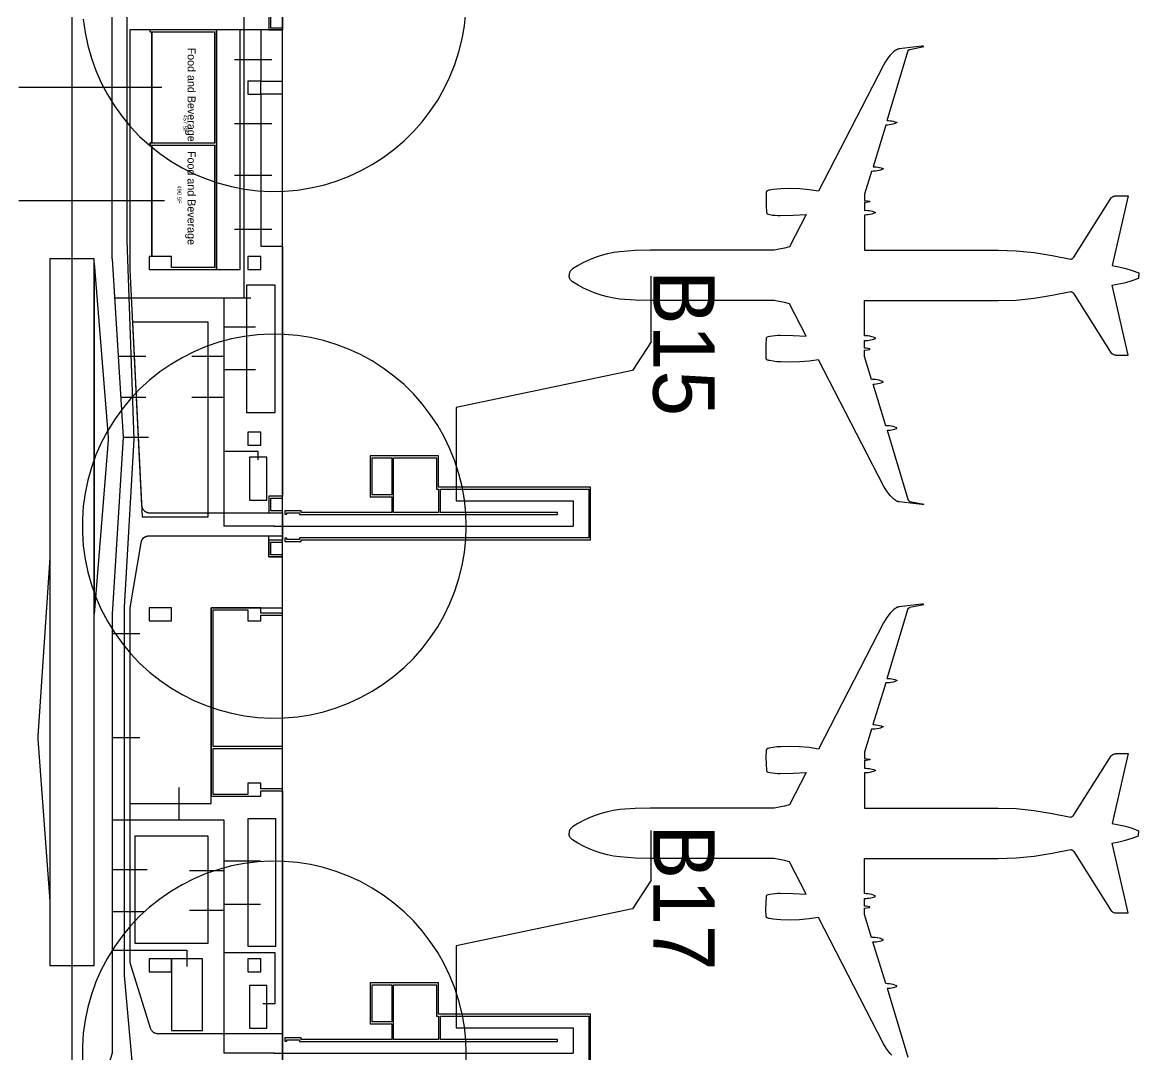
# Model space of a CAD drawing. Extents: x -127 to 299, y -292 to 314.
# Drawn here: x 192.4 to 279.6, y -90 to -9.4 of the extents above; entities that cross this region are included whole.
import ezdxf

# ---------------------------------------------------------------- set-up
doc = ezdxf.new("R2010")
doc.units = 0
for name, color, linetype in [('SS-AREA-OUTLINE', 254, 'CONTINUOUS'), ('SS-BOARDING-AREAS', 7, 'CONTINUOUS'), ('SS-BOUNDARY', 250, 'CONTINUOUS'), ('SS-CIRCULATION', 7, 'CONTINUOUS'), ('SS-FLOOR-PATTERN', 254, 'CONTINUOUS'), ('SS-GATEHOUSE', 9, 'CONTINUOUS'), ('SS-GATES', 250, 'CONTINUOUS'), ('SS-GRAPH', 7, 'CONTINUOUS'), ('SS-ISLANDS', 7, 'CONTINUOUS'), ('SS-ROOM-NUMBER', 251, 'CONTINUOUS'), ('SS-ROOM_LABELS', 7, 'CONTINUOUS'), ('SS-ROOMS', 250, 'CONTINUOUS'), ('SS-SEATING-AREAS', 250, 'CONTINUOUS'), ('SS-SMALL-PLANES', 9, 'CONTINUOUS'), ('SS-STAND-NUMBER', 7, 'CONTINUOUS'), ('SS-WALKWAYS', 251, 'CONTINUOUS'), ('SS-WANDER', 7, 'CONTINUOUS')]:
    doc.layers.add(name, color=color, linetype=linetype)

msp = doc.modelspace()

# ---------------------------------------------------------------- linework, layer by layer
at = {"layer": 'SS-AREA-OUTLINE'}
for p, q in [((202.541, -18.793), (202.541, -10.107)), ((202.541, -27.658), (202.541, -18.946))]:
    msp.add_line(p, q, dxfattribs=at)
at = {"layer": 'SS-BOARDING-AREAS'}
for points in [[(197.177, -9.117), (197.319, -10.143), (197.532, -11.156), (197.815, -12.153), (198.165, -13.127), (198.582, -14.075), (199.063, -14.992), (199.606, -15.873), (200.209, -16.715), (200.869, -17.513), (201.582, -18.264), (202.345, -18.964), (203.154, -19.61), (204.007, -20.198), (204.897, -20.726), (205.822, -21.192), (206.777, -21.592), (207.758, -21.925), (208.759, -22.191), (209.775, -22.386), (210.803, -22.511), (211.837, -22.564), (212.873, -22.547), (213.904, -22.457), (214.927, -22.297), (215.937, -22.067), (216.928, -21.767), (217.896, -21.4), (218.837, -20.967), (219.745, -20.47), (220.617, -19.911), (221.449, -19.294), (222.236, -18.621), (222.974, -17.895), (223.661, -17.12), (224.292, -16.299), (224.866, -15.437), (225.378, -14.538), (225.828, -13.605), (226.211, -12.643), (226.528, -11.657), (226.776, -10.652), (226.954, -9.631), (227.061, -8.602)], [(227.061, -90.923), (227.096, -89.888), (227.061, -88.853), (226.954, -87.823), (226.776, -86.803), (226.528, -85.798), (226.211, -84.812), (225.828, -83.85), (225.378, -82.917), (224.866, -82.017), (224.292, -81.155), (223.661, -80.335), (222.974, -79.56), (222.236, -78.834), (221.449, -78.161), (220.617, -77.543), (219.745, -76.985), (218.837, -76.488), (217.896, -76.055), (216.928, -75.688), (215.937, -75.388), (214.927, -75.158), (213.904, -74.997), (212.873, -74.908), (211.837, -74.89), (210.803, -74.944), (209.775, -75.069), (208.759, -75.264), (207.758, -75.529), (206.777, -75.863), (205.822, -76.263), (204.897, -76.729), (204.007, -77.257), (203.154, -77.845), (202.345, -78.49), (201.582, -79.19), (200.869, -79.941), (200.209, -80.74), (199.606, -81.581), (199.063, -82.463), (198.582, -83.38), (198.165, -84.328), (197.815, -85.302), (197.532, -86.298), (197.319, -87.312), (197.177, -88.337), (197.105, -89.37), (197.105, -90.406)]]:
    msp.add_lwpolyline(points, dxfattribs=at)
msp.add_lwpolyline([(227.096, -48.715), (227.061, -47.68), (226.954, -46.65), (226.776, -45.63), (226.528, -44.624), (226.211, -43.638), (225.828, -42.677), (225.378, -41.744), (224.866, -40.844), (224.292, -39.982), (223.661, -39.161), (222.974, -38.386), (222.236, -37.66), (221.449, -36.987), (220.617, -36.37), (219.745, -35.811), (218.837, -35.314), (217.896, -34.881), (216.928, -34.514), (215.937, -34.215), (214.927, -33.984), (213.904, -33.824), (212.873, -33.735), (211.837, -33.717), (210.803, -33.77), (209.775, -33.895), (208.759, -34.091), (207.758, -34.356), (206.777, -34.689), (205.822, -35.09), (204.897, -35.555), (204.007, -36.083), (203.154, -36.671), (202.345, -37.317), (201.582, -38.017), (200.869, -38.768), (200.209, -39.566), (199.606, -40.408), (199.063, -41.29), (198.582, -42.206), (198.165, -43.154), (197.815, -44.129), (197.532, -45.125), (197.319, -46.138), (197.177, -47.164), (197.105, -48.197), (197.105, -49.232), (197.177, -50.265), (197.319, -51.291), (197.532, -52.304), (197.815, -53.301), (198.165, -54.275), (198.582, -55.223), (199.063, -56.14), (199.606, -57.021), (200.209, -57.863), (200.869, -58.661), (201.582, -59.412), (202.345, -60.112), (203.154, -60.758), (204.007, -61.346), (204.897, -61.874), (205.822, -62.34), (206.777, -62.74), (207.758, -63.073), (208.759, -63.339), (209.775, -63.534), (210.803, -63.659), (211.837, -63.712), (212.873, -63.695), (213.904, -63.605), (214.927, -63.445), (215.937, -63.215), (216.928, -62.915), (217.896, -62.548), (218.837, -62.115), (219.745, -61.618), (220.617, -61.059), (221.449, -60.442), (222.236, -59.769), (222.974, -59.043), (223.661, -58.268), (224.292, -57.447), (224.866, -56.585), (225.378, -55.686), (225.828, -54.753), (226.211, -53.791), (226.528, -52.805), (226.776, -51.8), (226.954, -50.779), (227.061, -49.75)], close=True, dxfattribs=at)
at = {"layer": 'SS-BOUNDARY'}
msp.add_lwpolyline([(212.736, -208.862), (212.742, 117.558), (125.455, 204.845), (125.455, 307.924), (71.356, 313.844), (66.696, 289.583), (58.131, 266.214), (45.917, 244.529), (30.374, 225.09), (11.906, 208.405)], dxfattribs=at)
at = {"layer": 'SS-CIRCULATION'}
for points in [[(211.671, -8.659), (211.671, -9.954), (211.037, -9.954), (211.037, -13.942), (210.021, -13.942), (210.021, -14.958), (211.037, -14.958), (211.037, -26.853), (212.739, -26.853), (212.739, -46.378), (211.671, -46.378), (211.671, -47.673), (212.739, -47.673), (212.739, -49.807), (211.671, -49.807), (211.671, -49.502), (202.28, -49.502), (202.12, -49.524), (202.011, -49.565), (201.918, -49.621), (201.839, -49.692), (201.761, -49.793), (201.703, -49.917), (201.68, -50.009), (200.813, -55.09), (200.813, -70.378), (207.176, -70.378), (207.176, -69.822), (211.037, -69.822), (211.037, -69.39), (212.739, -69.39), (212.738, -96.67)], [(207.583, -9.954), (202.388, -9.954), (202.388, -10.107), (202.541, -10.107), (202.541, -18.793), (202.535, -18.79), (202.53, -18.786), (202.524, -18.783), (202.518, -18.781), (202.511, -18.779), (202.505, -18.777), (202.499, -18.776), (202.492, -18.775), (202.486, -18.774), (202.479, -18.775), (202.472, -18.775), (202.466, -18.776), (202.459, -18.778), (202.453, -18.779), (202.447, -18.782), (202.441, -18.784), (202.435, -18.788), (202.43, -18.791), (202.424, -18.795), (202.419, -18.799), (202.415, -18.804), (202.41, -18.809), (202.406, -18.814), (202.403, -18.82), (202.399, -18.825), (202.396, -18.831), (202.394, -18.837), (202.392, -18.844), (202.39, -18.85), (202.389, -18.857), (202.389, -18.863), (202.388, -18.87), (202.389, -18.876), (202.389, -18.883), (202.39, -18.889), (202.392, -18.896), (202.394, -18.902), (202.396, -18.908), (202.399, -18.914), (202.403, -18.92), (202.406, -18.925), (202.41, -18.93), (202.415, -18.935), (202.419, -18.94), (202.424, -18.944), (202.43, -18.948), (202.435, -18.952), (202.441, -18.955), (202.447, -18.958), (202.453, -18.96), (202.459, -18.962), (202.466, -18.963), (202.472, -18.964), (202.479, -18.965), (202.486, -18.965), (202.492, -18.965), (202.499, -18.964), (202.505, -18.962), (202.511, -18.961), (202.518, -18.959), (202.524, -18.956), (202.53, -18.953), (202.535, -18.95), (202.541, -18.946), (202.541, -27.658), (202.337, -27.658), (202.337, -28.674), (207.583, -28.674)], [(207.583, -28.674), (209.437, -28.674), (209.437, -9.954), (207.583, -9.954)], [(204.065, -82.522), (202.337, -82.522), (202.337, -83.538), (204.065, -83.538)], [(204.065, -83.538), (204.065, -88.128), (206.491, -88.128), (206.491, -82.522), (204.065, -82.522)]]:
    msp.add_lwpolyline(points, dxfattribs=at)
for points in [[(210.021, -27.658), (210.021, -28.674), (211.037, -28.674), (211.037, -27.658)], [(209.936, -39.841), (212.18, -39.841), (212.18, -29.901), (209.936, -29.901)], [(201.781, -47.978), (206.924, -47.978), (206.924, -32.78), (201.019, -32.78)], [(210.021, -41.374), (210.021, -42.39), (211.037, -42.39), (211.037, -41.374)], [(210.153, -46.678), (211.515, -46.678), (211.515, -43.335), (210.153, -43.335)], [(210.04, -81.52), (212.232, -81.52), (212.232, -71.58), (210.04, -71.58)], [(201.193, -81.298), (206.924, -81.298), (206.924, -72.93), (201.193, -72.93)], [(210.021, -82.522), (210.021, -83.538), (211.037, -83.538), (211.037, -82.522)], [(210.153, -87.934), (211.515, -87.934), (211.515, -84.591), (210.153, -84.591)]]:
    msp.add_lwpolyline(points, close=True, dxfattribs=at)
at = {"layer": 'SS-FLOOR-PATTERN'}
for p, q in [((200.813, -9.954), (200.813, -28.674)), ((198.032, -28.166), (198.032, -55.598)), ((194.566, -51.193), (194.566, -78.002)), ((200.813, -55.09), (200.813, -82.804))]:
    msp.add_line(p, q, dxfattribs=at)
for points in [[(212.739, -6.525), (212.739, -9.954), (200.813, -9.954), (200.813, -28.674), (201.737, -47.094), (201.741, -47.136), (201.747, -47.178), (201.756, -47.219), (201.768, -47.259), (201.783, -47.299), (201.801, -47.337), (201.821, -47.374), (201.844, -47.409), (201.869, -47.443), (201.896, -47.475), (201.926, -47.505), (201.957, -47.533), (201.991, -47.559), (202.026, -47.582), (202.062, -47.603), (202.1, -47.622), (202.139, -47.637), (202.179, -47.65), (202.22, -47.66), (202.262, -47.667), (202.304, -47.672), (202.346, -47.673), (212.739, -47.673), (212.739, -49.502), (202.28, -49.502), (202.24, -49.503), (202.199, -49.507), (202.159, -49.514), (202.12, -49.524), (202.081, -49.536), (202.043, -49.55), (202.006, -49.567), (201.97, -49.587), (201.936, -49.609), (201.903, -49.633), (201.872, -49.659), (201.843, -49.687), (201.815, -49.718), (201.79, -49.749), (201.767, -49.783), (201.746, -49.818), (201.728, -49.854), (201.712, -49.892), (201.699, -49.93), (201.688, -49.969), (201.68, -50.009), (200.813, -55.09), (200.813, -82.804), (202.407, -87.918), (202.421, -87.957), (202.437, -87.994), (202.455, -88.031), (202.476, -88.066), (202.499, -88.099), (202.524, -88.131), (202.551, -88.161), (202.581, -88.189), (202.612, -88.216), (202.645, -88.24), (202.679, -88.262), (202.715, -88.281), (202.751, -88.298), (202.789, -88.313), (202.828, -88.325), (202.868, -88.334), (202.908, -88.341), (202.949, -88.345), (202.989, -88.347), (212.739, -88.347)], [(198.032, -28.166), (199.122, -41.76), (199.127, -41.841), (199.127, -41.923), (199.122, -42.004), (198.032, -55.598)], [(194.566, -51.193), (193.621, -65.13), (193.617, -65.203), (193.618, -65.275), (193.621, -65.347), (194.566, -78.002)], [(200.813, -82.804), (202.407, -87.918), (202.421, -87.957), (202.437, -87.994), (202.455, -88.031), (202.476, -88.066), (202.499, -88.099), (202.524, -88.131), (202.551, -88.161), (202.581, -88.189), (202.612, -88.216), (202.645, -88.24), (202.679, -88.262), (202.715, -88.281), (202.751, -88.298), (202.789, -88.313), (202.828, -88.325), (202.868, -88.334), (202.908, -88.341), (202.949, -88.345), (202.989, -88.347), (212.739, -88.347)]]:
    msp.add_lwpolyline(points, dxfattribs=at)
for points in [[(210.021, -13.942), (210.021, -14.958), (211.037, -14.958), (211.037, -13.942)], [(210.021, -27.658), (210.021, -28.674), (211.037, -28.674), (211.037, -27.658)], [(210.021, -41.374), (210.021, -42.39), (211.037, -42.39), (211.037, -41.374)]]:
    msp.add_lwpolyline(points, close=True, dxfattribs=at)
at = {"layer": 'SS-GATEHOUSE'}
for points in [[(225.083, -45.819), (236.666, -45.819), (236.666, -49.629), (214.059, -49.629), (214.059, -49.756), (213.069, -49.756), (213.069, -49.654), (212.916, -49.654), (212.916, -49.908), (214.212, -49.908), (214.212, -49.781), (236.818, -49.781), (236.818, -45.667), (224.931, -45.667), (224.931, -43.228), (219.597, -43.228), (219.597, -46.429), (221.273, -46.429), (221.273, -47.648), (214.212, -47.648), (214.212, -47.521), (212.916, -47.521), (212.916, -47.775), (213.069, -47.775), (213.069, -47.673), (214.059, -47.673), (214.059, -47.8), (234.227, -47.8), (234.227, -47.648), (225.083, -47.648)], [(219.749, -43.381), (221.273, -43.381), (221.273, -46.276), (219.749, -46.276)], [(224.931, -47.648), (221.426, -47.648), (221.426, -43.381), (224.778, -43.381), (224.778, -45.819), (224.931, -45.819)], [(219.749, -84.554), (221.273, -84.554), (221.273, -87.45), (219.749, -87.45)], [(224.931, -88.821), (221.426, -88.821), (221.426, -84.554), (224.778, -84.554), (224.778, -86.992), (224.931, -86.992)]]:
    msp.add_lwpolyline(points, close=True, dxfattribs=at)
msp.add_lwpolyline([(236.818, -90.955), (236.818, -86.84), (224.931, -86.84), (224.931, -84.402), (219.597, -84.402), (219.597, -87.602), (221.273, -87.602), (221.273, -88.821), (214.212, -88.821), (214.212, -88.694), (212.916, -88.694), (212.916, -88.948), (213.069, -88.948), (213.069, -88.847), (214.059, -88.847), (214.059, -88.974), (234.227, -88.974), (234.227, -88.821), (225.083, -88.821), (225.083, -86.992), (236.666, -86.992), (236.666, -90.802)], dxfattribs=at)
at = {"layer": 'SS-GATES'}
for p in [(212.096, -48.715), (212.096, -89.888)]:
    msp.add_point(p, dxfattribs=at)
at = {"layer": 'SS-GRAPH'}
for p, q in [((196.299, -99.959), (196.299, 80.932)), ((199.423, -27.836), (199.423, 27.206)), ((209.729, -7.567), (209.729, -30.909)), ((208.997, -12.264), (211.903, -12.264)), ((203.308, -14.45), (192.152, -14.45)), ((208.997, -17.261), (211.903, -17.261)), ((208.997, -21.298), (211.903, -21.298)), ((203.534, -23.302), (192.152, -23.302)), ((208.997, -25.52), (211.903, -25.52)), ((199.423, -27.836), (200.296, -41.76)), ((241.548, -34.314), (241.548, -29.187)), ((210.27, -30.909), (199.616, -30.909)), ((208.148, -30.909), (208.148, -48.715)), ((208.148, -33.134), (210.625, -33.134)), ((241.548, -34.314), (240.088, -36.555)), ((199.899, -35.432), (202.074, -35.432)), ((205.671, -35.432), (208.148, -35.432)), ((208.148, -36.473), (210.625, -36.473)), ((240.088, -36.555), (226.314, -39.458)), ((200.101, -38.644), (202.074, -38.644)), ((205.671, -38.644), (208.148, -38.644)), ((226.314, -39.458), (226.302, -46.733)), ((200.296, -41.76), (199.423, -55.598)), ((200.296, -41.76), (202.27, -41.76)), ((210.834, -42.895), (208.148, -42.895)), ((210.834, -43.544), (210.834, -42.895)), ((226.302, -46.733), (235.446, -46.733)), ((235.446, -46.733), (235.446, -48.715)), ((212.096, -48.715), (208.148, -48.715)), ((212.096, -48.715), (235.446, -48.715)), ((199.423, -55.598), (199.423, -89.888)), ((199.423, -57.092), (201.598, -57.092)), ((199.423, -65.237), (201.598, -65.237)), ((204.672, -71.654), (204.672, -69.127)), ((199.423, -71.654), (208.148, -71.654)), ((208.148, -71.654), (208.148, -89.888)), ((241.548, -76.362), (241.548, -72.504)), ((208.148, -74.87), (211.011, -74.87)), ((199.423, -75.527), (202.176, -75.527)), ((208.148, -75.656), (205.477, -75.656)), ((241.548, -76.362), (240.088, -78.602)), ((208.148, -78.239), (211.011, -78.239)), ((199.423, -78.813), (201.957, -78.813)), ((208.148, -78.749), (205.477, -78.749)), ((240.088, -78.602), (226.313, -81.505)), ((199.423, -81.839), (205.278, -81.839)), ((205.278, -81.839), (205.278, -83.112)), ((226.313, -81.505), (226.302, -87.907)), ((208.148, -82.015), (212.145, -82.015)), ((212.145, -82.015), (212.145, -86.039)), ((212.145, -86.039), (211.215, -86.039)), ((226.302, -87.907), (235.446, -87.907)), ((235.446, -87.907), (235.446, -89.888)), ((199.423, -89.888), (196.299, -99.959)), ((212.096, -89.888), (208.148, -89.888)), ((212.096, -89.888), (235.446, -89.888))]:
    msp.add_line(p, q, dxfattribs=at)
at = {"layer": 'SS-ISLANDS'}
for points in [[(211.671, -8.659), (211.671, -9.954), (212.739, -9.954), (212.739, -9.802), (211.824, -9.802), (211.824, -8.811), (212.739, -8.811), (212.739, -8.659)], [(204.065, -27.658), (202.337, -27.658), (202.337, -28.674), (207.583, -28.674), (207.583, -9.954), (202.388, -9.954), (202.388, -10.107), (207.43, -10.107), (207.43, -18.793), (202.388, -18.793), (202.388, -18.946), (207.43, -18.946), (207.43, -28.522), (204.065, -28.522)], [(210.021, -13.942), (210.021, -14.958), (211.037, -14.958), (211.037, -13.942)], [(210.021, -27.658), (210.021, -28.674), (211.037, -28.674), (211.037, -27.658)], [(210.021, -41.374), (210.021, -42.39), (211.037, -42.39), (211.037, -41.374)], [(211.671, -46.378), (211.671, -47.673), (212.739, -47.673), (212.739, -47.521), (211.824, -47.521), (211.824, -46.53), (212.739, -46.53), (212.739, -46.378)], [(211.671, -49.807), (211.671, -51.102), (212.739, -51.102), (212.739, -50.95), (211.824, -50.95), (211.824, -49.959), (212.739, -49.959), (212.739, -49.807)], [(202.337, -55.09), (202.337, -56.106), (204.065, -56.106), (204.065, -55.09)], [(210.021, -55.242), (210.021, -56.106), (211.037, -56.106), (211.037, -55.674), (212.739, -55.674), (212.739, -55.522), (211.037, -55.522), (211.037, -55.09), (207.176, -55.09), (207.176, -69.822), (211.037, -69.822), (211.037, -69.39), (212.739, -69.39), (212.739, -69.238), (211.037, -69.238), (211.037, -68.806), (210.021, -68.806), (210.021, -69.67), (207.329, -69.67), (207.329, -66.094), (212.739, -66.094), (212.739, -65.941), (207.329, -65.941), (207.329, -55.242)], [(202.337, -82.522), (202.337, -83.538), (204.065, -83.538), (204.065, -82.522)], [(210.021, -82.522), (210.021, -83.538), (211.037, -83.538), (211.037, -82.522)]]:
    msp.add_lwpolyline(points, close=True, dxfattribs=at)
at = {"layer": 'SS-ROOMS'}
for points in [[(202.541, -18.793), (202.541, -10.107), (207.43, -10.107), (207.43, -18.793)], [(207.43, -28.522), (204.065, -28.522), (204.065, -27.658), (202.541, -27.658), (202.541, -18.946), (207.43, -18.946)]]:
    msp.add_lwpolyline(points, close=True, dxfattribs=at)
at = {"layer": 'SS-SEATING-AREAS'}
for points in [[(207.583, -28.674), (209.437, -28.674), (209.437, -9.954), (207.583, -9.954)], [(211.037, -13.942), (212.739, -13.942), (212.739, -9.954), (211.037, -9.954)], [(211.037, -26.853), (212.739, -26.853), (212.739, -14.958), (211.037, -14.958)], [(209.936, -39.841), (212.18, -39.841), (212.18, -29.901), (209.936, -29.901)], [(201.781, -47.978), (206.924, -47.978), (206.924, -32.78), (201.019, -32.78)], [(210.153, -46.678), (211.515, -46.678), (211.515, -43.335), (210.153, -43.335)], [(207.176, -70.378), (207.176, -55.09), (212.739, -55.09), (212.739, -51.102), (211.671, -51.102), (211.671, -49.502), (202.28, -49.502), (202.12, -49.524), (202.011, -49.565), (201.918, -49.621), (201.839, -49.692), (201.761, -49.793), (201.703, -49.917), (201.68, -50.009), (200.813, -55.09), (200.813, -70.378)], [(202.337, -55.09), (202.337, -56.106), (204.065, -56.106), (204.065, -55.09)], [(210.04, -81.52), (212.232, -81.52), (212.232, -71.58), (210.04, -71.58)], [(201.193, -81.298), (206.924, -81.298), (206.924, -72.93), (201.193, -72.93)], [(204.065, -88.128), (206.491, -88.128), (206.491, -82.522), (204.065, -82.522)], [(210.153, -87.934), (211.515, -87.934), (211.515, -84.591), (210.153, -84.591)]]:
    msp.add_lwpolyline(points, close=True, dxfattribs=at)
at = {"layer": 'SS-SMALL-PLANES'}
for points in [[(259.985, -17.029), (261.593, -11.649), (261.599, -11.631), (261.606, -11.614), (261.614, -11.597), (261.623, -11.581), (261.634, -11.566), (261.645, -11.551), (261.658, -11.538), (261.671, -11.525), (261.685, -11.512), (261.7, -11.501), (261.715, -11.491), (261.732, -11.482), (261.749, -11.475), (261.766, -11.468), (262.848, -11.241), (262.766, -11.23), (262.683, -11.226), (260.923, -11.435), (260.882, -11.441), (260.842, -11.45), (260.803, -11.462), (260.765, -11.476), (260.727, -11.493), (260.691, -11.512), (260.656, -11.534), (260.623, -11.558), (260.486, -11.673), (260.356, -11.795), (260.233, -11.925), (260.119, -12.062), (259.968, -12.265), (259.83, -12.475), (259.703, -12.692), (254.615, -22.54), (253.885, -22.434), (253.15, -22.369), (252.412, -22.347), (251.675, -22.366)], [(259.984, -17.029), (260.102, -17.031), (260.22, -17.04), (260.337, -17.055), (260.453, -17.077), (260.591, -17.119), (260.726, -17.169), (260.727, -17.17), (260.729, -17.17), (260.73, -17.171), (260.732, -17.171), (260.733, -17.172), (260.735, -17.173), (260.736, -17.174), (260.737, -17.175), (260.738, -17.176), (260.739, -17.177), (260.74, -17.179), (260.741, -17.18), (260.742, -17.181), (260.743, -17.183), (260.743, -17.184), (260.744, -17.186), (260.744, -17.187), (260.744, -17.189), (260.745, -17.191), (260.745, -17.192), (260.745, -17.194), (260.744, -17.195), (260.744, -17.197), (260.744, -17.199), (260.743, -17.2), (260.743, -17.202), (260.742, -17.203), (260.741, -17.205), (260.74, -17.206), (260.739, -17.207), (260.738, -17.208), (260.737, -17.209), (260.736, -17.211), (260.735, -17.212), (260.733, -17.212), (260.732, -17.213), (260.73, -17.214), (260.729, -17.214), (260.727, -17.215), (260.726, -17.215), (260.591, -17.268), (260.454, -17.314), (260.311, -17.345), (260.167, -17.367), (260.022, -17.379), (259.877, -17.383), (258.881, -20.635), (259.009, -20.638), (259.137, -20.648), (259.263, -20.667), (259.388, -20.693), (259.512, -20.727), (259.658, -20.781), (259.66, -20.782), (259.661, -20.783), (259.662, -20.784), (259.664, -20.785), (259.665, -20.786), (259.666, -20.787), (259.667, -20.788), (259.668, -20.789), (259.669, -20.791), (259.669, -20.792), (259.67, -20.793), (259.671, -20.795), (259.671, -20.796), (259.671, -20.798), (259.671, -20.8), (259.672, -20.801), (259.672, -20.803), (259.671, -20.804), (259.671, -20.806), (259.671, -20.807), (259.671, -20.809), (259.67, -20.81), (259.669, -20.812), (259.669, -20.813), (259.668, -20.815), (259.667, -20.816), (259.666, -20.817), (259.665, -20.818), (259.664, -20.819), (259.662, -20.82), (259.661, -20.821), (259.66, -20.822), (259.658, -20.823), (259.558, -20.864), (259.455, -20.9), (259.351, -20.931), (259.208, -20.961), (259.063, -20.982), (258.916, -20.995), (258.77, -21), (258.221, -22.792), (258.221, -23.288), (258.412, -23.307), (258.602, -23.333), (258.604, -23.334), (258.606, -23.334), (258.608, -23.335), (258.61, -23.335), (258.612, -23.336), (258.614, -23.337), (258.615, -23.338), (258.617, -23.34), (258.619, -23.341), (258.62, -23.342), (258.621, -23.344), (258.623, -23.346), (258.624, -23.347), (258.625, -23.349), (258.626, -23.351), (258.627, -23.353), (258.627, -23.355), (258.628, -23.357), (258.628, -23.359), (258.628, -23.361), (258.628, -23.363), (258.628, -23.365), (258.628, -23.367), (258.628, -23.37), (258.627, -23.372), (258.627, -23.374), (258.626, -23.376), (258.625, -23.377), (258.624, -23.379), (258.623, -23.381), (258.622, -23.383), (258.62, -23.384), (258.619, -23.386), (258.617, -23.387), (258.616, -23.388), (258.614, -23.39), (258.612, -23.391), (258.61, -23.391), (258.608, -23.392), (258.606, -23.393), (258.604, -23.393), (258.477, -23.416), (258.35, -23.432), (258.221, -23.441), (258.221, -24.046), (258.343, -24.044), (258.464, -24.05), (258.584, -24.064), (258.704, -24.085), (258.822, -24.113), (258.938, -24.149), (259.051, -24.192), (259.052, -24.193), (259.054, -24.194), (259.055, -24.195), (259.057, -24.196), (259.058, -24.198), (259.059, -24.199), (259.06, -24.201), (259.061, -24.202), (259.062, -24.204), (259.063, -24.205), (259.064, -24.207), (259.064, -24.209), (259.065, -24.21), (259.065, -24.212), (259.065, -24.214), (259.065, -24.216), (259.065, -24.218), (259.065, -24.219), (259.065, -24.221), (259.064, -24.223), (259.064, -24.225), (259.063, -24.226), (259.062, -24.228), (259.061, -24.23), (259.06, -24.231), (259.059, -24.233), (259.058, -24.234), (259.057, -24.235), (259.055, -24.236), (259.054, -24.237), (259.052, -24.238), (259.051, -24.239), (258.919, -24.292), (258.783, -24.335), (258.645, -24.368), (258.505, -24.393), (258.363, -24.408), (258.221, -24.413), (258.221, -27.151), (268.652, -27.151), (270.069, -27.2), (271.479, -27.344), (272.877, -27.582), (274.34, -27.854), (274.364, -27.849), (274.387, -27.842), (274.41, -27.833), (274.432, -27.822), (274.453, -27.811), (274.473, -27.797), (274.493, -27.783), (274.512, -27.767), (274.529, -27.75), (274.545, -27.732), (274.56, -27.713), (274.574, -27.693), (277.495, -23.062), (277.526, -23.036), (277.559, -23.011), (277.593, -22.989), (277.629, -22.969), (277.666, -22.952), (277.704, -22.937), (277.743, -22.925), (277.783, -22.915), (277.823, -22.908), (277.863, -22.904), (277.904, -22.903), (278.825, -22.901), (277.572, -28.359), (278.1, -28.454), (278.622, -28.579), (279.135, -28.735), (279.638, -28.921), (279.638, -29.126)], [(251.675, -22.366), (251.375, -22.381), (251.076, -22.415), (250.781, -22.469), (250.734, -22.48), (250.687, -22.494), (250.641, -22.511), (250.597, -22.53), (250.59, -22.535), (250.583, -22.541), (250.577, -22.547), (250.572, -22.554), (250.566, -22.561), (250.562, -22.568), (250.558, -22.576), (250.554, -22.584), (250.551, -22.592), (250.549, -22.6), (250.547, -22.609), (250.545, -22.617), (250.545, -22.626), (250.544, -22.635), (250.545, -22.643), (250.522, -23.165), (250.529, -23.688), (250.568, -24.209), (250.568, -24.218), (250.569, -24.226), (250.57, -24.235), (250.571, -24.243), (250.573, -24.252), (250.576, -24.26), (250.579, -24.268), (250.583, -24.276), (250.588, -24.283), (250.592, -24.29), (250.598, -24.297), (250.604, -24.304), (250.61, -24.31), (250.616, -24.315), (250.623, -24.32), (250.823, -24.37), (251.024, -24.409), (251.228, -24.435), (251.433, -24.45), (251.638, -24.452), (252.651, -24.433), (253.663, -24.374), (252.355, -26.897), (251.96, -27.004), (251.561, -27.089), (251.157, -27.151), (241.48, -27.151), (240.294, -27.183), (239.111, -27.279), (238.618, -27.347), (238.131, -27.446), (237.65, -27.575), (237.178, -27.733), (236.717, -27.919), (236.268, -28.131), (235.831, -28.365), (235.406, -28.62), (235.373, -28.642), (235.342, -28.666), (235.313, -28.693), (235.286, -28.721), (235.261, -28.751), (235.237, -28.782), (235.216, -28.815), (235.197, -28.85), (235.181, -28.886), (235.167, -28.922), (235.155, -28.96), (235.146, -28.998), (235.139, -29.04), (235.134, -29.083), (235.13, -29.126)], [(251.675, -35.885), (251.375, -35.871), (251.076, -35.837), (250.781, -35.783), (250.734, -35.772), (250.687, -35.758), (250.641, -35.741), (250.597, -35.722), (250.59, -35.716), (250.583, -35.711), (250.577, -35.704), (250.572, -35.698), (250.566, -35.691), (250.562, -35.684), (250.558, -35.676), (250.554, -35.668), (250.551, -35.66), (250.549, -35.652), (250.547, -35.643), (250.545, -35.635), (250.545, -35.626), (250.544, -35.617), (250.545, -35.609), (250.522, -35.087), (250.529, -34.564), (250.568, -34.043), (250.568, -34.034), (250.569, -34.026), (250.57, -34.017), (250.571, -34.009), (250.573, -34), (250.576, -33.992), (250.579, -33.984), (250.583, -33.976), (250.588, -33.969), (250.592, -33.961), (250.598, -33.955), (250.604, -33.948), (250.61, -33.942), (250.616, -33.937), (250.623, -33.931), (250.823, -33.882), (251.024, -33.843), (251.228, -33.817), (251.433, -33.802), (251.638, -33.8), (252.651, -33.819), (253.663, -33.877), (252.355, -31.355), (251.96, -31.248), (251.561, -31.163), (251.157, -31.101), (241.48, -31.101), (240.294, -31.069), (239.111, -30.973), (238.618, -30.905), (238.131, -30.806), (237.65, -30.677), (237.178, -30.519), (236.717, -30.333), (236.268, -30.121), (235.831, -29.887), (235.406, -29.632), (235.373, -29.61), (235.342, -29.586), (235.313, -29.559), (235.286, -29.531), (235.261, -29.501), (235.237, -29.47), (235.216, -29.436), (235.197, -29.402), (235.181, -29.366), (235.167, -29.33), (235.155, -29.292), (235.146, -29.254), (235.139, -29.212), (235.134, -29.169), (235.13, -29.126)], [(259.984, -41.223), (260.102, -41.221), (260.22, -41.212), (260.337, -41.197), (260.453, -41.175), (260.591, -41.133), (260.726, -41.083), (260.727, -41.082), (260.729, -41.082), (260.73, -41.081), (260.732, -41.081), (260.733, -41.08), (260.735, -41.079), (260.736, -41.078), (260.737, -41.077), (260.738, -41.076), (260.739, -41.075), (260.74, -41.073), (260.741, -41.072), (260.742, -41.07), (260.743, -41.069), (260.743, -41.068), (260.744, -41.066), (260.744, -41.064), (260.744, -41.063), (260.745, -41.061), (260.745, -41.06), (260.745, -41.058), (260.744, -41.056), (260.744, -41.055), (260.744, -41.053), (260.743, -41.052), (260.743, -41.05), (260.742, -41.049), (260.741, -41.047), (260.74, -41.046), (260.739, -41.045), (260.738, -41.044), (260.737, -41.042), (260.736, -41.041), (260.735, -41.04), (260.733, -41.04), (260.732, -41.039), (260.73, -41.038), (260.729, -41.037), (260.727, -41.037), (260.726, -41.037), (260.591, -40.984), (260.454, -40.938), (260.311, -40.907), (260.167, -40.885), (260.022, -40.873), (259.877, -40.869), (258.881, -37.617), (259.009, -37.614), (259.137, -37.603), (259.263, -37.585), (259.388, -37.559), (259.512, -37.525), (259.658, -37.471), (259.66, -37.47), (259.661, -37.469), (259.662, -37.468), (259.664, -37.467), (259.665, -37.466), (259.666, -37.465), (259.667, -37.464), (259.668, -37.463), (259.669, -37.461), (259.669, -37.46), (259.67, -37.458), (259.671, -37.457), (259.671, -37.455), (259.671, -37.454), (259.671, -37.452), (259.672, -37.451), (259.672, -37.449), (259.671, -37.448), (259.671, -37.446), (259.671, -37.444), (259.671, -37.443), (259.67, -37.441), (259.669, -37.44), (259.669, -37.439), (259.668, -37.437), (259.667, -37.436), (259.666, -37.435), (259.665, -37.434), (259.664, -37.432), (259.662, -37.432), (259.661, -37.431), (259.66, -37.43), (259.658, -37.429), (259.558, -37.388), (259.455, -37.352), (259.351, -37.321), (259.208, -37.291), (259.063, -37.27), (258.916, -37.257), (258.77, -37.252), (258.221, -35.46), (258.221, -34.964), (258.412, -34.945), (258.602, -34.919), (258.604, -34.918), (258.606, -34.918), (258.608, -34.917), (258.61, -34.916), (258.612, -34.916), (258.614, -34.915), (258.615, -34.913), (258.617, -34.912), (258.619, -34.911), (258.62, -34.909), (258.621, -34.908), (258.623, -34.906), (258.624, -34.904), (258.625, -34.903), (258.626, -34.901), (258.627, -34.899), (258.627, -34.897), (258.628, -34.895), (258.628, -34.893), (258.628, -34.891), (258.628, -34.889), (258.628, -34.887), (258.628, -34.884), (258.628, -34.882), (258.627, -34.88), (258.627, -34.878), (258.626, -34.876), (258.625, -34.874), (258.624, -34.873), (258.623, -34.871), (258.622, -34.869), (258.62, -34.868), (258.619, -34.866), (258.617, -34.865), (258.616, -34.864), (258.614, -34.862), (258.612, -34.861), (258.61, -34.86), (258.608, -34.86), (258.606, -34.859), (258.604, -34.859), (258.477, -34.836), (258.35, -34.82), (258.221, -34.811), (258.221, -34.206), (258.343, -34.208), (258.464, -34.202), (258.584, -34.188), (258.704, -34.167), (258.822, -34.139), (258.938, -34.103), (259.051, -34.06), (259.052, -34.059), (259.054, -34.058), (259.055, -34.057), (259.057, -34.055), (259.058, -34.054), (259.059, -34.053), (259.06, -34.051), (259.061, -34.05), (259.062, -34.048), (259.063, -34.047), (259.064, -34.045), (259.064, -34.043), (259.065, -34.041), (259.065, -34.04), (259.065, -34.038), (259.065, -34.036), (259.065, -34.034), (259.065, -34.032), (259.065, -34.031), (259.064, -34.029), (259.064, -34.027), (259.063, -34.026), (259.062, -34.024), (259.061, -34.022), (259.06, -34.021), (259.059, -34.019), (259.058, -34.018), (259.057, -34.017), (259.055, -34.016), (259.054, -34.014), (259.052, -34.013), (259.051, -34.013), (258.919, -33.96), (258.783, -33.917), (258.645, -33.883), (258.505, -33.859), (258.363, -33.844), (258.221, -33.839), (258.221, -31.101), (268.652, -31.101), (270.069, -31.052), (271.479, -30.908), (272.877, -30.67), (274.34, -30.397), (274.364, -30.403), (274.387, -30.41), (274.41, -30.419), (274.432, -30.43), (274.453, -30.441), (274.473, -30.454), (274.493, -30.469), (274.512, -30.485), (274.529, -30.502), (274.545, -30.52), (274.56, -30.539), (274.574, -30.559), (277.495, -35.19), (277.526, -35.216), (277.559, -35.241), (277.593, -35.263), (277.629, -35.283), (277.666, -35.3), (277.704, -35.315), (277.743, -35.327), (277.783, -35.337), (277.823, -35.344), (277.863, -35.348), (277.904, -35.349), (278.825, -35.351), (277.572, -29.893), (278.1, -29.798), (278.622, -29.673), (279.135, -29.517), (279.638, -29.331), (279.638, -29.126)], [(259.985, -41.223), (261.593, -46.603), (261.599, -46.621), (261.606, -46.638), (261.614, -46.654), (261.623, -46.671), (261.634, -46.686), (261.645, -46.701), (261.658, -46.714), (261.671, -46.727), (261.685, -46.739), (261.7, -46.75), (261.715, -46.761), (261.732, -46.769), (261.749, -46.777), (261.766, -46.784), (262.848, -47.011), (262.766, -47.021), (262.683, -47.026), (260.923, -46.817), (260.882, -46.811), (260.842, -46.802), (260.803, -46.79), (260.765, -46.776), (260.727, -46.759), (260.691, -46.74), (260.656, -46.718), (260.623, -46.694), (260.486, -46.579), (260.356, -46.457), (260.233, -46.327), (260.119, -46.189), (259.968, -45.987), (259.83, -45.777), (259.703, -45.559), (254.615, -35.712), (253.885, -35.818), (253.15, -35.883), (252.412, -35.905), (251.675, -35.885)], [(259.983, -60.615), (261.591, -55.235), (261.597, -55.218), (261.604, -55.2), (261.612, -55.184), (261.621, -55.168), (261.632, -55.152), (261.643, -55.138), (261.655, -55.124), (261.669, -55.111), (261.683, -55.099), (261.698, -55.088), (261.713, -55.078), (261.73, -55.069), (261.746, -55.061), (261.764, -55.054), (262.846, -54.827), (262.764, -54.817), (262.681, -54.812), (260.921, -55.021), (260.88, -55.027), (260.84, -55.036), (260.801, -55.048), (260.763, -55.062), (260.725, -55.079), (260.689, -55.099), (260.654, -55.121), (260.621, -55.145), (260.484, -55.259), (260.354, -55.382), (260.231, -55.512), (260.116, -55.649), (259.966, -55.851), (259.828, -56.061), (259.7, -56.279), (254.613, -66.126), (253.883, -66.02), (253.148, -65.956), (252.41, -65.933), (251.673, -65.953)], [(259.982, -60.615), (260.1, -60.618), (260.218, -60.627), (260.335, -60.642), (260.451, -60.663), (260.589, -60.706), (260.724, -60.756), (260.725, -60.756), (260.727, -60.756), (260.728, -60.757), (260.73, -60.758), (260.731, -60.759), (260.733, -60.759), (260.734, -60.76), (260.735, -60.761), (260.736, -60.763), (260.737, -60.764), (260.738, -60.765), (260.739, -60.766), (260.74, -60.768), (260.741, -60.769), (260.741, -60.771), (260.742, -60.772), (260.742, -60.774), (260.742, -60.775), (260.742, -60.777), (260.743, -60.779), (260.742, -60.78), (260.742, -60.782), (260.742, -60.783), (260.742, -60.785), (260.741, -60.787), (260.741, -60.788), (260.74, -60.79), (260.739, -60.791), (260.738, -60.792), (260.737, -60.794), (260.736, -60.795), (260.735, -60.796), (260.734, -60.797), (260.733, -60.798), (260.731, -60.799), (260.73, -60.8), (260.728, -60.8), (260.727, -60.801), (260.725, -60.801), (260.724, -60.802), (260.589, -60.855), (260.452, -60.9), (260.309, -60.931), (260.165, -60.953), (260.02, -60.966), (259.875, -60.969), (258.879, -64.222), (259.007, -64.224), (259.135, -64.235), (259.261, -64.253), (259.386, -64.279), (259.51, -64.313), (259.656, -64.368), (259.658, -64.368), (259.659, -64.369), (259.66, -64.37), (259.661, -64.371), (259.663, -64.372), (259.664, -64.373), (259.665, -64.374), (259.666, -64.376), (259.667, -64.377), (259.667, -64.378), (259.668, -64.38), (259.668, -64.381), (259.669, -64.383), (259.669, -64.384), (259.669, -64.386), (259.669, -64.388), (259.669, -64.389), (259.669, -64.391), (259.669, -64.392), (259.669, -64.394), (259.668, -64.395), (259.668, -64.397), (259.667, -64.398), (259.667, -64.4), (259.666, -64.401), (259.665, -64.402), (259.664, -64.404), (259.663, -64.405), (259.661, -64.406), (259.66, -64.407), (259.659, -64.408), (259.658, -64.409), (259.656, -64.409), (259.556, -64.45), (259.453, -64.486), (259.349, -64.517), (259.206, -64.547), (259.06, -64.568), (258.914, -64.581), (258.768, -64.586), (258.219, -66.379), (258.219, -66.874), (258.41, -66.893), (258.6, -66.92), (258.602, -66.92), (258.604, -66.92), (258.606, -66.921), (258.608, -66.922), (258.61, -66.923), (258.611, -66.924), (258.613, -66.925), (258.615, -66.926), (258.616, -66.927), (258.618, -66.929), (258.619, -66.93), (258.621, -66.932), (258.622, -66.934), (258.623, -66.936), (258.624, -66.938), (258.625, -66.939), (258.625, -66.941), (258.626, -66.943), (258.626, -66.946), (258.626, -66.948), (258.626, -66.95), (258.626, -66.952), (258.626, -66.954), (258.626, -66.956), (258.625, -66.958), (258.625, -66.96), (258.624, -66.962), (258.623, -66.964), (258.622, -66.966), (258.621, -66.967), (258.62, -66.969), (258.618, -66.971), (258.617, -66.972), (258.615, -66.974), (258.614, -66.975), (258.612, -66.976), (258.61, -66.977), (258.608, -66.978), (258.606, -66.979), (258.604, -66.979), (258.602, -66.98), (258.475, -67.002), (258.348, -67.018), (258.219, -67.027), (258.219, -67.633), (258.34, -67.631), (258.462, -67.637), (258.582, -67.65), (258.702, -67.671), (258.82, -67.7), (258.935, -67.736), (259.049, -67.779), (259.05, -67.78), (259.052, -67.781), (259.053, -67.782), (259.055, -67.783), (259.056, -67.784), (259.057, -67.785), (259.058, -67.787), (259.059, -67.788), (259.06, -67.79), (259.061, -67.792), (259.062, -67.793), (259.062, -67.795), (259.063, -67.797), (259.063, -67.799), (259.063, -67.8), (259.063, -67.802), (259.063, -67.804), (259.063, -67.806), (259.063, -67.808), (259.062, -67.809), (259.062, -67.811), (259.061, -67.813), (259.06, -67.814), (259.059, -67.816), (259.058, -67.818), (259.057, -67.819), (259.056, -67.82), (259.055, -67.822), (259.053, -67.823), (259.052, -67.824), (259.05, -67.825), (259.049, -67.826), (258.916, -67.878), (258.781, -67.921), (258.643, -67.955), (258.503, -67.979), (258.361, -67.994), (258.219, -67.999), (258.219, -70.737), (268.65, -70.737), (270.067, -70.786), (271.477, -70.93), (272.875, -71.169), (274.338, -71.441), (274.361, -71.435), (274.385, -71.428), (274.407, -71.419), (274.43, -71.409), (274.451, -71.397), (274.471, -71.384), (274.491, -71.369), (274.509, -71.354), (274.527, -71.337), (274.543, -71.318), (274.558, -71.299), (274.572, -71.279), (277.493, -66.649), (277.524, -66.622), (277.557, -66.598), (277.591, -66.575), (277.627, -66.556), (277.664, -66.538), (277.702, -66.523), (277.741, -66.511), (277.78, -66.501), (277.821, -66.495), (277.861, -66.49), (277.902, -66.489), (278.822, -66.487), (277.57, -71.946), (278.098, -72.04), (278.62, -72.166), (279.133, -72.322), (279.635, -72.508), (279.635, -72.712)], [(251.673, -65.953), (251.373, -65.967), (251.074, -66.002), (250.779, -66.056), (250.731, -66.067), (250.685, -66.081), (250.639, -66.097), (250.594, -66.117), (250.588, -66.122), (250.581, -66.128), (250.575, -66.134), (250.57, -66.14), (250.564, -66.147), (250.56, -66.155), (250.556, -66.162), (250.552, -66.17), (250.549, -66.178), (250.546, -66.187), (250.545, -66.195), (250.543, -66.204), (250.542, -66.212), (250.542, -66.221), (250.543, -66.23), (250.519, -66.752), (250.527, -67.274), (250.566, -67.795), (250.566, -67.804), (250.566, -67.813), (250.567, -67.821), (250.569, -67.83), (250.571, -67.838), (250.574, -67.846), (250.577, -67.854), (250.581, -67.862), (250.585, -67.87), (250.59, -67.877), (250.596, -67.884), (250.601, -67.89), (250.608, -67.896), (250.614, -67.902), (250.621, -67.907), (250.821, -67.957), (251.022, -67.995), (251.226, -68.021), (251.431, -68.036), (251.636, -68.039), (252.649, -68.019), (253.661, -67.961), (252.352, -70.483), (251.958, -70.59), (251.559, -70.675), (251.155, -70.737), (241.478, -70.737), (240.292, -70.769), (239.109, -70.865), (238.616, -70.934), (238.128, -71.032), (237.648, -71.161), (237.176, -71.319), (236.715, -71.506), (236.266, -71.717), (235.829, -71.951), (235.404, -72.206), (235.371, -72.228), (235.34, -72.253), (235.311, -72.279), (235.284, -72.307), (235.259, -72.337), (235.235, -72.369), (235.214, -72.402), (235.195, -72.436), (235.179, -72.472), (235.165, -72.509), (235.153, -72.546), (235.144, -72.584), (235.137, -72.627), (235.131, -72.669), (235.128, -72.712)], [(251.673, -79.472), (251.373, -79.457), (251.074, -79.423), (250.779, -79.369), (250.731, -79.358), (250.685, -79.344), (250.639, -79.328), (250.594, -79.308), (250.588, -79.303), (250.581, -79.297), (250.575, -79.291), (250.57, -79.284), (250.564, -79.277), (250.56, -79.27), (250.556, -79.262), (250.552, -79.254), (250.549, -79.246), (250.546, -79.238), (250.545, -79.23), (250.543, -79.221), (250.542, -79.212), (250.542, -79.204), (250.543, -79.195), (250.519, -78.673), (250.527, -78.15), (250.566, -77.629), (250.566, -77.621), (250.566, -77.612), (250.567, -77.603), (250.569, -77.595), (250.571, -77.587), (250.574, -77.578), (250.577, -77.57), (250.581, -77.563), (250.585, -77.555), (250.59, -77.548), (250.596, -77.541), (250.601, -77.535), (250.608, -77.529), (250.614, -77.523), (250.621, -77.518), (250.821, -77.468), (251.022, -77.43), (251.226, -77.403), (251.431, -77.389), (251.636, -77.386), (252.649, -77.406), (253.661, -77.464), (252.352, -74.942), (251.958, -74.834), (251.559, -74.75), (251.155, -74.687), (241.478, -74.687), (240.292, -74.655), (239.109, -74.56), (238.616, -74.491), (238.128, -74.392), (237.648, -74.264), (237.176, -74.106), (236.715, -73.919), (236.266, -73.707), (235.829, -73.474), (235.404, -73.219), (235.371, -73.196), (235.34, -73.172), (235.311, -73.146), (235.284, -73.118), (235.259, -73.088), (235.235, -73.056), (235.214, -73.023), (235.195, -72.988), (235.179, -72.953), (235.165, -72.916), (235.153, -72.879), (235.144, -72.84), (235.137, -72.798), (235.131, -72.755), (235.128, -72.712)], [(259.982, -84.81), (260.1, -84.807), (260.218, -84.798), (260.335, -84.783), (260.451, -84.762), (260.589, -84.719), (260.724, -84.669), (260.725, -84.669), (260.727, -84.668), (260.728, -84.668), (260.73, -84.667), (260.731, -84.666), (260.733, -84.665), (260.734, -84.664), (260.735, -84.663), (260.736, -84.662), (260.737, -84.661), (260.738, -84.66), (260.739, -84.658), (260.74, -84.657), (260.741, -84.655), (260.741, -84.654), (260.742, -84.652), (260.742, -84.651), (260.742, -84.649), (260.742, -84.648), (260.743, -84.646), (260.742, -84.644), (260.742, -84.643), (260.742, -84.641), (260.742, -84.64), (260.741, -84.638), (260.741, -84.637), (260.74, -84.635), (260.739, -84.634), (260.738, -84.632), (260.737, -84.631), (260.736, -84.63), (260.735, -84.629), (260.734, -84.628), (260.733, -84.627), (260.731, -84.626), (260.73, -84.625), (260.728, -84.624), (260.727, -84.624), (260.725, -84.623), (260.724, -84.623), (260.589, -84.57), (260.452, -84.525), (260.309, -84.494), (260.165, -84.472), (260.02, -84.459), (259.875, -84.456), (258.879, -81.203), (259.007, -81.2), (259.135, -81.19), (259.261, -81.171), (259.386, -81.145), (259.51, -81.111), (259.656, -81.057), (259.658, -81.056), (259.659, -81.056), (259.66, -81.055), (259.661, -81.054), (259.663, -81.053), (259.664, -81.052), (259.665, -81.05), (259.666, -81.049), (259.667, -81.048), (259.667, -81.046), (259.668, -81.045), (259.668, -81.043), (259.669, -81.042), (259.669, -81.04), (259.669, -81.039), (259.669, -81.037), (259.669, -81.036), (259.669, -81.034), (259.669, -81.032), (259.669, -81.031), (259.668, -81.029), (259.668, -81.028), (259.667, -81.026), (259.667, -81.025), (259.666, -81.024), (259.665, -81.022), (259.664, -81.021), (259.663, -81.02), (259.661, -81.019), (259.66, -81.018), (259.659, -81.017), (259.658, -81.016), (259.656, -81.015), (259.556, -80.975), (259.453, -80.938), (259.349, -80.907), (259.206, -80.878), (259.06, -80.856), (258.914, -80.843), (258.768, -80.839), (258.219, -79.046), (258.219, -78.55), (258.41, -78.531), (258.6, -78.505), (258.602, -78.505), (258.604, -78.504), (258.606, -78.504), (258.608, -78.503), (258.61, -78.502), (258.611, -78.501), (258.613, -78.5), (258.615, -78.499), (258.616, -78.497), (258.618, -78.496), (258.619, -78.494), (258.621, -78.493), (258.622, -78.491), (258.623, -78.489), (258.624, -78.487), (258.625, -78.485), (258.625, -78.483), (258.626, -78.481), (258.626, -78.479), (258.626, -78.477), (258.626, -78.475), (258.626, -78.473), (258.626, -78.471), (258.626, -78.469), (258.625, -78.467), (258.625, -78.465), (258.624, -78.463), (258.623, -78.461), (258.622, -78.459), (258.621, -78.457), (258.62, -78.456), (258.618, -78.454), (258.617, -78.453), (258.615, -78.451), (258.614, -78.45), (258.612, -78.449), (258.61, -78.448), (258.608, -78.447), (258.606, -78.446), (258.604, -78.445), (258.602, -78.445), (258.475, -78.422), (258.348, -78.406), (258.219, -78.398), (258.219, -77.792), (258.34, -77.794), (258.462, -77.788), (258.582, -77.775), (258.702, -77.754), (258.82, -77.725), (258.935, -77.689), (259.049, -77.646), (259.05, -77.645), (259.052, -77.644), (259.053, -77.643), (259.055, -77.642), (259.056, -77.641), (259.057, -77.639), (259.058, -77.638), (259.059, -77.636), (259.06, -77.635), (259.061, -77.633), (259.062, -77.631), (259.062, -77.63), (259.063, -77.628), (259.063, -77.626), (259.063, -77.624), (259.063, -77.622), (259.063, -77.621), (259.063, -77.619), (259.063, -77.617), (259.062, -77.615), (259.062, -77.614), (259.061, -77.612), (259.06, -77.61), (259.059, -77.609), (259.058, -77.607), (259.057, -77.606), (259.056, -77.604), (259.055, -77.603), (259.053, -77.602), (259.052, -77.601), (259.05, -77.6), (259.049, -77.599), (258.916, -77.547), (258.781, -77.504), (258.643, -77.47), (258.503, -77.445), (258.361, -77.431), (258.219, -77.425), (258.219, -74.687), (268.65, -74.687), (270.067, -74.638), (271.477, -74.494), (272.875, -74.256), (274.338, -73.984), (274.361, -73.99), (274.385, -73.997), (274.407, -74.006), (274.43, -74.016), (274.451, -74.028), (274.471, -74.041), (274.491, -74.055), (274.509, -74.071), (274.527, -74.088), (274.543, -74.106), (274.558, -74.126), (274.572, -74.146), (277.493, -78.776), (277.524, -78.803), (277.557, -78.827), (277.591, -78.849), (277.627, -78.869), (277.664, -78.887), (277.702, -78.901), (277.741, -78.914), (277.78, -78.923), (277.821, -78.93), (277.861, -78.934), (277.902, -78.936), (278.822, -78.937), (277.57, -73.479), (278.098, -73.385), (278.62, -73.259), (279.133, -73.103), (279.635, -72.917), (279.635, -72.712)], [(260.354, -90.043), (260.231, -89.913), (260.116, -89.776), (259.966, -89.574), (259.828, -89.363), (259.7, -89.146), (254.613, -79.299), (253.883, -79.405), (253.148, -79.469), (252.41, -79.491), (251.673, -79.472)], [(259.983, -84.81), (261.591, -90.19)]]:
    msp.add_lwpolyline(points, dxfattribs=at)
at = {"layer": 'SS-WALKWAYS'}
msp.add_lwpolyline([(194.566, -27.836), (194.566, -83.03), (198.032, -83.03), (198.032, -27.836)], close=True, dxfattribs=at)
at = {"layer": 'SS-WANDER'}
msp.add_lwpolyline([(201.136, -91.983), (200.409, -83.808), (200.409, -55.049), (201.145, -41.91), (200.598, -26.399), (200.598, 27.211), (201.103, 38.442), (200.521, 47.946), (199.861, 52.86)], dxfattribs=at)

# ---------------------------------------------------------------- texts
at = {"layer": 'SS-ROOM-NUMBER', "linetype": 'CONTINUOUS'}
for s, p in [('457 SF', (204.996, -16.579)), ('490 SF', (204.534, -22.121))]:
    msp.add_text(s, height=0.3127, rotation=270, dxfattribs=at).set_placement(p)
at = {"layer": 'SS-ROOM_LABELS', "linetype": 'CONTINUOUS'}
for p in [(205.327, -11.334), (205.322, -19.409)]:
    msp.add_text('Food and Beverage', height=0.62527, rotation=270, dxfattribs=at).set_placement(p)
at = {"layer": 'SS-STAND-NUMBER', "linetype": 'CONTINUOUS'}
for s, p in [('B15', (241.708, -28.698)), ('B17', (241.708, -72.014))]:
    msp.add_text(s, height=4.8021, rotation=269.99991, dxfattribs=at).set_placement(p)

doc.saveas('drawing.dxf')
